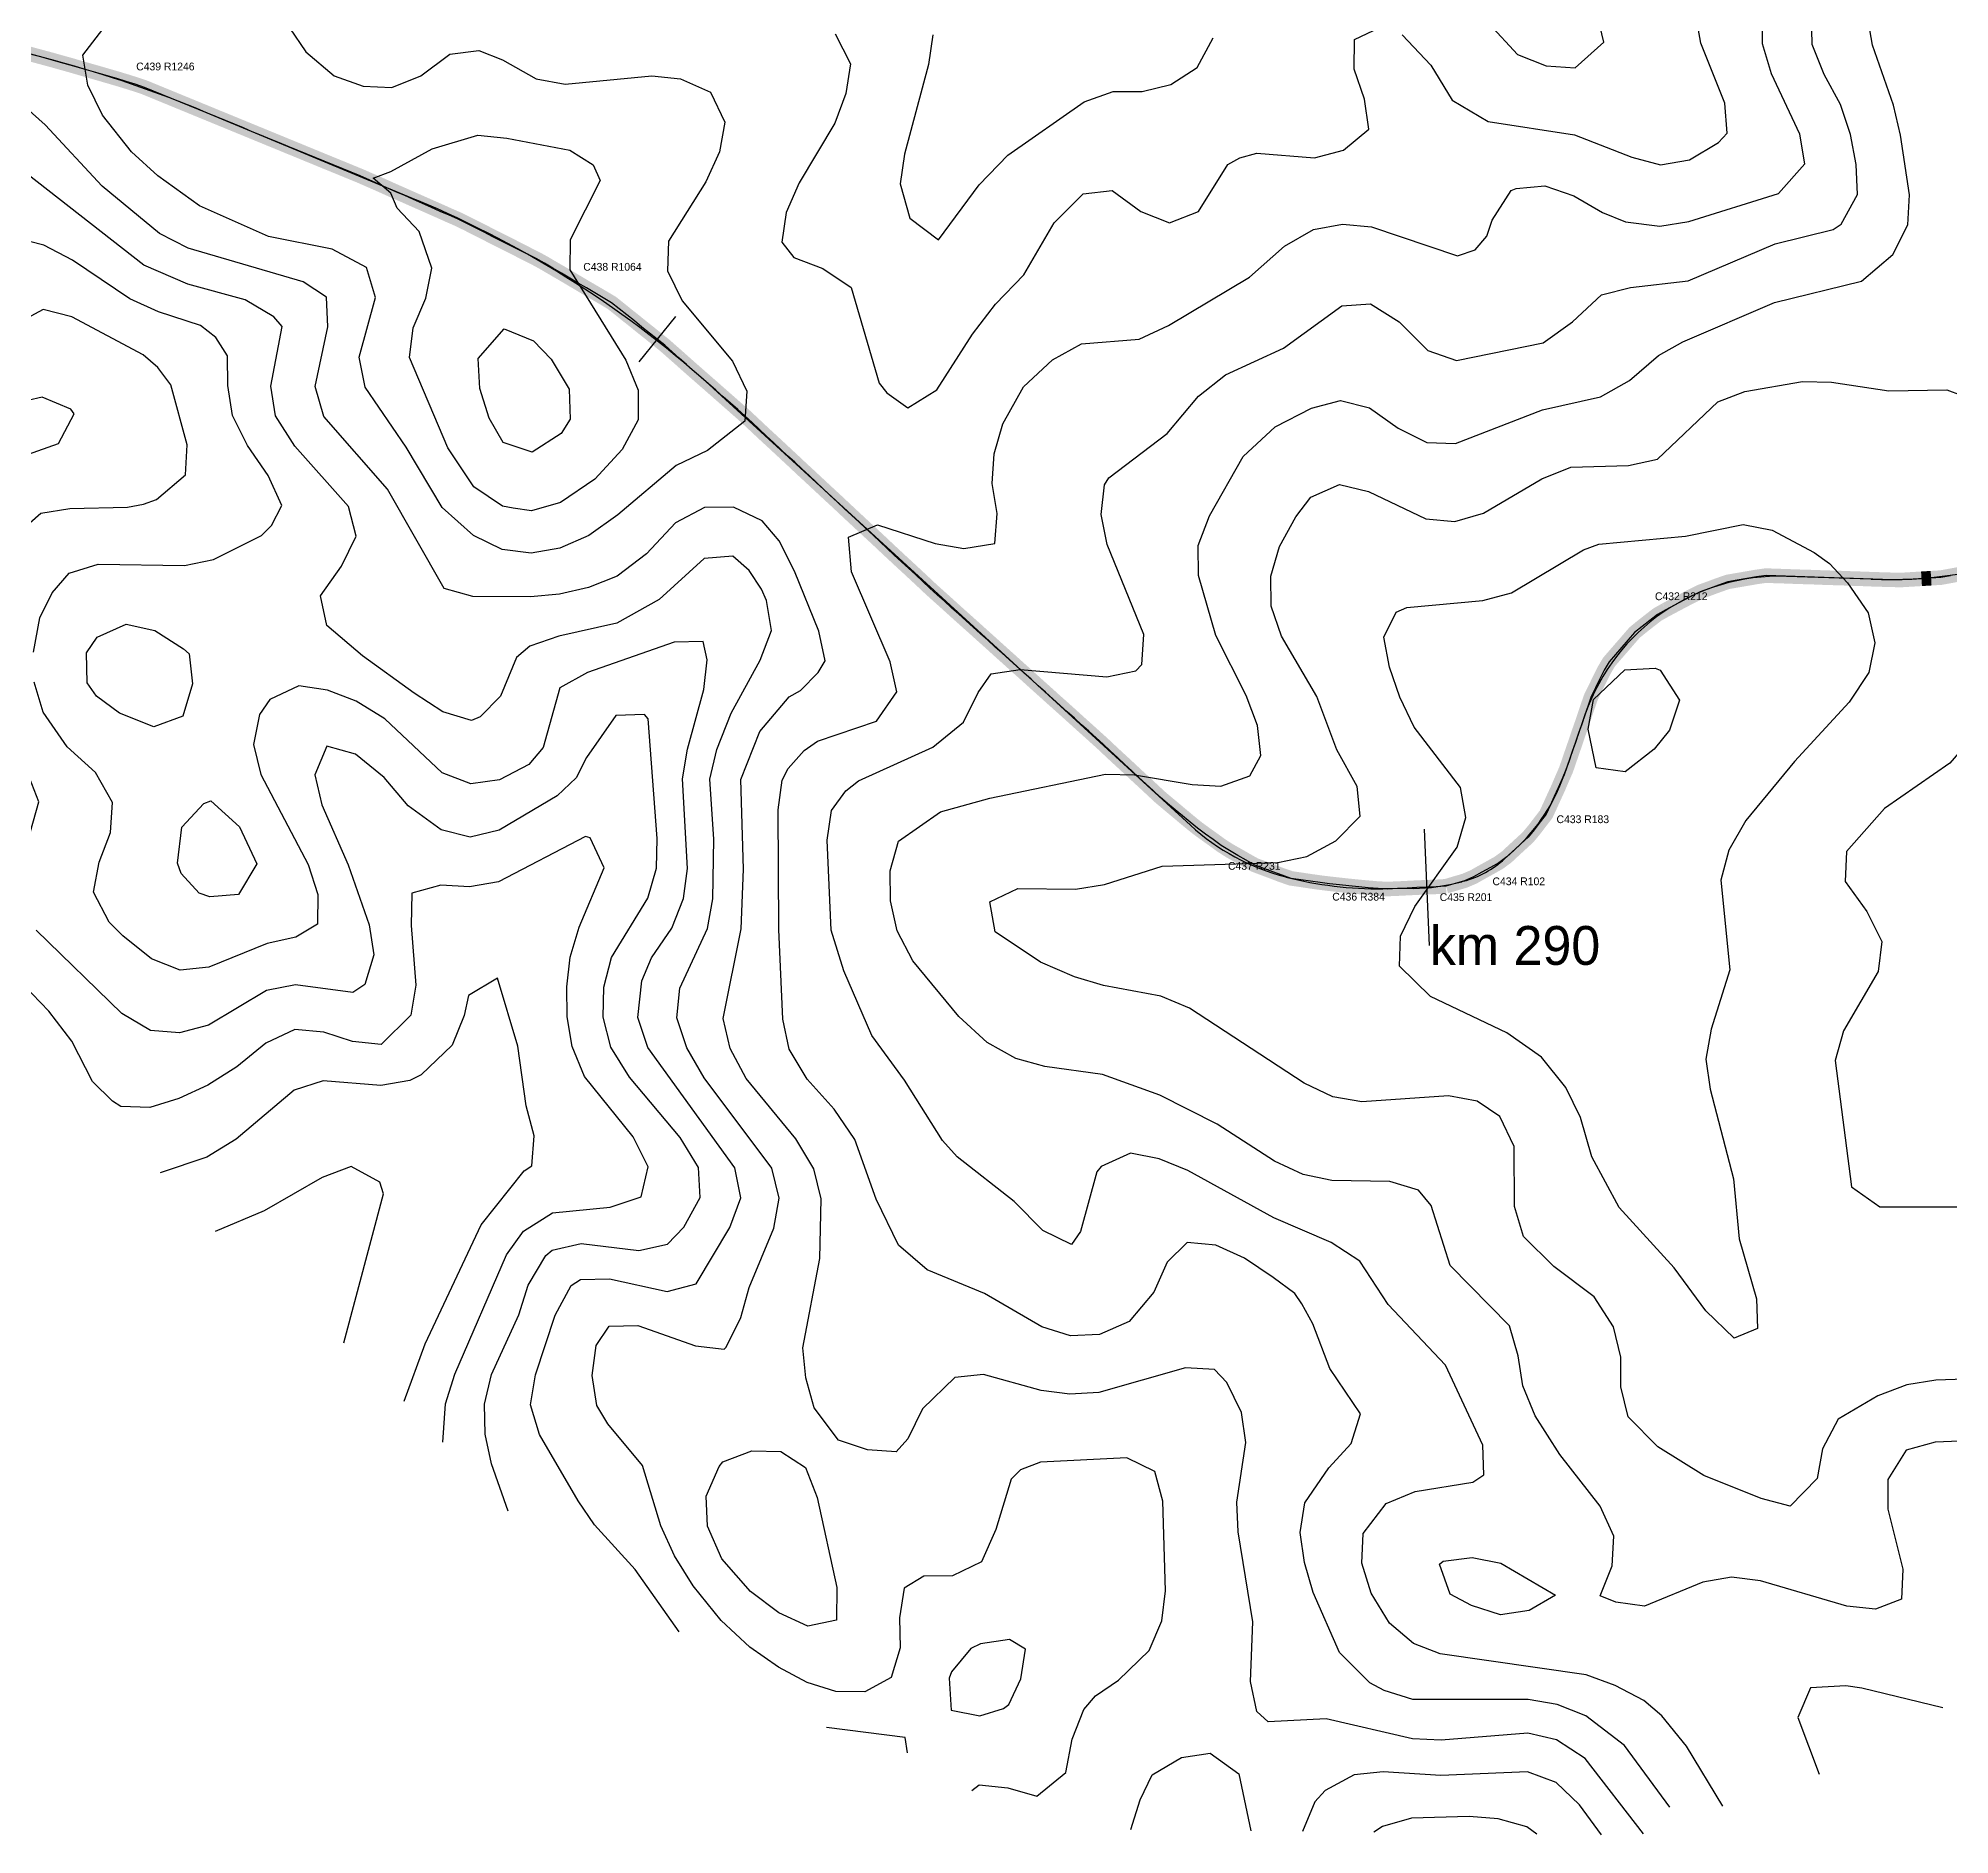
# Model space of a CAD drawing. Header units: metres. Extents: x 697254 to 930473, y 8023396 to 8227001.
# Drawn here: x 739201 to 741168, y 8193890 to 8195739 of the extents above; entities that cross this region are included whole.
import ezdxf

# ---------------------------------------------------------------- set-up
doc = ezdxf.new("R2010")
doc.units = ezdxf.units.M
for name, color, linetype in [('ALIGNMENT_FITTED', 4, 'Continuous'), ('CENTRELINE', 7, 'Continuous'), ('CHAINAGE', 7, 'Continuous'), ('CONTOUR_10M', 33, 'Continuous'), ('CONTOUR_INDEX_50M', 34, 'Continuous'), ('CURVE_LABELS', 4, 'Continuous'), ('GRADE_0-4', 3, 'Continuous'), ('GRADE_4-6', 2, 'Continuous'), ('GRADE_6-8', 30, 'Continuous')]:
    doc.layers.add(name, color=color, linetype=linetype)

msp = doc.modelspace()

# ---------------------------------------------------------------- linework, layer by layer
at = {"layer": 'ALIGNMENT_FITTED'}
for p, q in [((739218.8, 8195715.9), (738788.6, 8195831.8)), ((739590.6, 8195572.7), (739373.8, 8195663)), ((740386.9, 8194929.3), (739900.1, 8195375.1)), ((741087.3, 8195182.5), (741000.3, 8195185.4)), ((740793.3, 8195043.6), (740771.2, 8194980.2)), ((740721.8, 8194905.3), (740710.3, 8194894.7)), ((740668.1, 8194871.6), (740666.2, 8194871.1)), ((740616.2, 8194864.2), (740585.1, 8194863.8))]:
    msp.add_line(p, q, dxfattribs=at)
for centre, radius, start, end in [((738894.7, 8194513.2), 1245.6, 67.3812, 74.9192), ((739181.4, 8194590.3), 1064.2, 47.5115, 67.3812), ((741103.9, 8195672.7), 490.5, -91.9324, -51.5099), ((740993.1, 8194973.9), 211.6, 88.0676, 160.7834), ((740598, 8195040.6), 183.4, -47.5413, -19.2166), ((740542.8, 8195099.5), 230.8, -132.4885, -104.4408), ((740641.7, 8194969.7), 101.6, -74.9332, -47.5413), ((740581, 8195247.9), 384.1, -104.4408, -89.3868), ((740614.1, 8195064.8), 200.6, -89.3868, -74.9332)]:
    msp.add_arc(centre, radius, start, end, dxfattribs=at)
at = {"layer": 'CENTRELINE'}
msp.add_polyline3d([(741169.1, 8195185.9, 1184.1), (741159.2, 8195184.1, 1184.8), (741149.2, 8195183.5, 1185.6), (741139.3, 8195182.9, 1186.3), (741129.3, 8195182.3, 1186.9), (741119.3, 8195181.7, 1187.3), (741109.3, 8195181.8, 1187.6), (741099.3, 8195182.1, 1188), (741089.3, 8195182.4, 1188.2), (741079.3, 8195182.8, 1188.4), (741069.3, 8195183.1, 1188.9), (741059.3, 8195183.5, 1189.8), (741049.3, 8195183.8, 1190.6), (741039.3, 8195184.1, 1191.1), (741029.3, 8195184.5, 1191.1), (741019.3, 8195184.8, 1191.2), (741009.3, 8195185.1, 1191.3), (740999.3, 8195185.5, 1191.5), (740989.3, 8195185.8, 1191.7), (740979.3, 8195186.2, 1192), (740969.4, 8195184.8, 1192.3), (740959.6, 8195183.1, 1192.7), (740949.7, 8195181.4, 1192.8), (740939.9, 8195179.7, 1192.9), (740930.4, 8195176.4, 1193.3), (740921, 8195172.9, 1193.8), (740911.6, 8195169.5, 1194.2), (740902.7, 8195165, 1194.8), (740893.9, 8195160.4, 1195.2), (740885, 8195155.7, 1195.6), (740876.2, 8195151, 1195.8), (740867.5, 8195146.1, 1196.2), (740859.6, 8195140, 1197), (740851.7, 8195133.8, 1197.6), (740844, 8195127.5, 1198.1), (740837.4, 8195119.9, 1198.6), (740830.9, 8195112.4, 1199.2), (740824.3, 8195104.8, 1199.5), (740817.8, 8195097.3, 1199.8), (740812.7, 8195088.7, 1200.1), (740808.3, 8195079.8, 1200.2), (740803.9, 8195070.8, 1200.3), (740799.4, 8195061.8, 1200.3), (740796.1, 8195052.4, 1200.2), (740792.9, 8195042.9, 1200.1), (740789.7, 8195033.4, 1199.8), (740786.4, 8195024, 1199.6), (740783.2, 8195014.5, 1199.4), (740779.9, 8195005, 1199.4), (740776.7, 8194995.6, 1199.4), (740773.4, 8194986.1, 1199.2), (740769.4, 8194977, 1198.8), (740765.5, 8194967.8, 1198.3), (740761.3, 8194958.7, 1197.9), (740757.2, 8194949.6, 1197.6), (740753, 8194940.5, 1197.4), (740746.9, 8194932.6, 1197), (740740.8, 8194924.6, 1196.8), (740734.4, 8194916.9, 1196.4), (740727.1, 8194910.2, 1195.8), (740719.7, 8194903.4, 1195.2), (740712.4, 8194896.6, 1194.9), (740704.4, 8194890.7, 1194.7), (740695.7, 8194885.8, 1194.5), (740686.9, 8194880.9, 1194.4), (740678.2, 8194876, 1194.1), (740669.1, 8194872.1, 1193.3), (740659.5, 8194869.3, 1192.5), (740649.9, 8194866.4, 1191.8), (740639.9, 8194865.8, 1190.7), (740629.9, 8194865.4, 1189.7), (740619.9, 8194865, 1188.8), (740610, 8194864.5, 1188.3), (740600, 8194864, 1187.7), (740590, 8194863.6, 1187.1), (740580, 8194864, 1186.4), (740570, 8194864.9, 1185.7), (740560.1, 8194865.8, 1185), (740550.1, 8194866.8, 1184.3), (740540.2, 8194867.9, 1183.5), (740530.2, 8194869, 1183.1), (740520.3, 8194870.2, 1182.7), (740510.4, 8194871.6, 1182.3), (740500.5, 8194873.1, 1182.1), (740490.6, 8194874.5, 1182), (740481.2, 8194877.7, 1181.6), (740471.8, 8194881.3, 1181.1), (740462.5, 8194884.8, 1180.6), (740453.1, 8194888.3, 1180), (740444.4, 8194893.2, 1179.1), (740435.7, 8194898.2, 1178.3), (740427, 8194903.1, 1177.5), (740418.6, 8194908.5, 1176.7), (740410.5, 8194914.4, 1176.3), (740402.4, 8194920.2, 1175.9), (740394.3, 8194926.1, 1175.3), (740386.5, 8194932.4, 1174.5), (740378.8, 8194938.8, 1173.9), (740371.2, 8194945.2, 1173.5), (740363.5, 8194951.6, 1172.9), (740355.8, 8194958.1, 1172.1), (740348.5, 8194964.9, 1171.3), (740341.2, 8194971.7, 1170.6), (740333.8, 8194978.5, 1170.2), (740326.5, 8194985.3, 1169.5), (740319.2, 8194992.1, 1168.8), (740311.8, 8194998.9, 1167.9), (740304.5, 8195005.7, 1167.1), (740297.2, 8195012.6, 1166.5), (740289.8, 8195019.3, 1165.8), (740282.4, 8195026, 1165.2), (740274.9, 8195032.7, 1164.5), (740267.5, 8195039.4, 1164.2), (740260.1, 8195046.1, 1164), (740252.6, 8195052.8, 1163.4), (740245.2, 8195059.4, 1162.5), (740237.8, 8195066.1, 1161.8), (740230.3, 8195072.8, 1161.5), (740222.9, 8195079.5, 1161), (740215.5, 8195086.2, 1160.3), (740208, 8195092.9, 1159.5), (740200.6, 8195099.6, 1159), (740193.1, 8195106.3, 1158.7), (740185.7, 8195113, 1158.2), (740178.3, 8195119.7, 1157.9), (740170.8, 8195126.4, 1157.7), (740163.4, 8195133.1, 1157.6), (740156, 8195139.7, 1157.3), (740148.5, 8195146.4, 1156.9), (740141.1, 8195153.1, 1156.5), (740133.7, 8195159.8, 1156), (740126.2, 8195166.5, 1155.5), (740118.8, 8195173.2, 1154.7), (740111.5, 8195180.1, 1154.1), (740104.2, 8195186.9, 1153.7), (740096.9, 8195193.7, 1153.4), (740089.5, 8195200.5, 1153.1), (740082.2, 8195207.3, 1152.7), (740074.9, 8195214.1, 1152.5), (740067.6, 8195221, 1152.4), (740060.3, 8195227.8, 1152), (740052.9, 8195234.6, 1151.6), (740045.6, 8195241.4, 1151.3), (740038.3, 8195248.2, 1151.1), (740031, 8195255, 1150.4), (740023.7, 8195261.9, 1149.4), (740016.3, 8195268.7, 1148.8), (740009, 8195275.5, 1148.4), (740001.7, 8195282.3, 1148), (739994.4, 8195289.1, 1147.7), (739987, 8195295.9, 1147.6), (739979.7, 8195302.8, 1147.7), (739972.4, 8195309.6, 1148), (739965.1, 8195316.4, 1148.2), (739957.8, 8195323.2, 1148.5), (739950.4, 8195330, 1148.8), (739943.1, 8195336.8, 1149.3), (739935.8, 8195343.7, 1150), (739928.5, 8195350.5, 1150.6), (739921, 8195357.1, 1151.1), (739913.5, 8195363.7, 1151.6), (739906, 8195370.3, 1152.1), (739898.5, 8195376.9, 1152.6), (739891, 8195383.5, 1152.8), (739883.4, 8195390.1, 1153.2), (739875.9, 8195396.7, 1153.8), (739868.4, 8195403.3, 1154.5), (739860.9, 8195410, 1155.2), (739853.4, 8195416.6, 1155.1), (739845.9, 8195423.2, 1155), (739838.1, 8195429.5, 1155), (739830.3, 8195435.8, 1155.2), (739822.5, 8195442, 1155.6), (739814.7, 8195448.3, 1156.1), (739806.9, 8195454.5, 1156.5), (739799.1, 8195460.8, 1156.9), (739791.3, 8195467, 1157.4), (739782.7, 8195472.1, 1158), (739774, 8195477.2, 1158.4), (739765.4, 8195482.2, 1158.7), (739756.8, 8195487.3, 1159), (739748.2, 8195492.4, 1159.2), (739739.6, 8195497.5, 1159.6), (739730.9, 8195502.5, 1160.2), (739722.3, 8195507.6, 1161), (739713.6, 8195512.4, 1161.7), (739704.6, 8195516.9, 1162.3), (739695.7, 8195521.5, 1162.6), (739686.8, 8195526, 1162.7), (739677.9, 8195530.5, 1162.7), (739668.9, 8195535, 1163.1), (739660, 8195539.6, 1163.6), (739651.1, 8195544.1, 1163.8), (739642.2, 8195548.6, 1163.5), (739633.2, 8195553, 1163.2), (739624, 8195557, 1162.9), (739614.9, 8195561.1, 1162.3), (739605.8, 8195565.1, 1161.9), (739596.6, 8195569.2, 1161.6), (739587.5, 8195573.2, 1161.4), (739578.3, 8195577.3, 1161.2), (739569.2, 8195581.3, 1161.1), (739560, 8195585.4, 1160.9), (739550.9, 8195589.5, 1160.9), (739541.7, 8195593.5, 1160.9), (739532.6, 8195597.5, 1160.8), (739523.3, 8195601.3, 1160.5), (739514.1, 8195605.1, 1160.2), (739504.8, 8195608.9, 1160), (739495.5, 8195612.7, 1159.9), (739486.3, 8195616.5, 1159.7), (739477, 8195620.3, 1159.5), (739467.8, 8195624.1, 1159.5), (739458.5, 8195627.9, 1159.5), (739449.3, 8195631.7, 1159.5), (739440, 8195635.5, 1159.4), (739430.8, 8195639.3, 1159.1), (739421.5, 8195643.1, 1158.8), (739412.3, 8195646.9, 1158.6), (739403, 8195650.7, 1158.4), (739393.8, 8195654.5, 1158.1), (739384.5, 8195658.3, 1157.8), (739375.3, 8195662.1, 1157.6), (739366, 8195665.9, 1157.3), (739356.8, 8195669.7, 1156.9), (739347.5, 8195673.5, 1156.3), (739338.3, 8195677.3, 1155.7), (739329, 8195681.1, 1155.2), (739319.8, 8195684.9, 1154.8), (739310.5, 8195688.7, 1154.5), (739301, 8195691.9, 1154.3), (739291.5, 8195694.9, 1153.8), (739281.9, 8195697.8, 1153.3), (739272.3, 8195700.6, 1152.7), (739262.7, 8195703.4, 1152.1), (739253.1, 8195706.1, 1151.5), (739243.5, 8195708.9, 1151.1), (739233.9, 8195711.7, 1150.4), (739224.2, 8195714.4, 1149.5), (739214.6, 8195717.1, 1148.8), (739205, 8195719.7, 1148), (739195.3, 8195722.3, 1147)], dxfattribs=at)
at = {"layer": 'CHAINAGE'}
for p, q in [((739856.9, 8195452.9), (739819.4, 8195406.1)), ((740627.4, 8194925.3), (740632.5, 8194805.4))]:
    msp.add_line(p, q, dxfattribs=at)
at = {"layer": 'CONTOUR_10M'}
for points, elevation in [([(740934.7, 8193919.5), (740897.6, 8193981.4), (740872, 8194012.5), (740853.4, 8194028.2), (740824.2, 8194043.7), (740794.3, 8194054.8), (740643.9, 8194076.5), (740616.5, 8194086.9), (740591.8, 8194107.8), (740573, 8194138.8), (740563.3, 8194169.6), (740564.7, 8194200.4), (740588.4, 8194231.2), (740618.2, 8194243.5), (740677.7, 8194253.2), (740689, 8194260.5), (740687.8, 8194291.3), (740649.3, 8194373.5), (740590.6, 8194436), (740561.4, 8194480.4), (740531.9, 8194499.6), (740472.8, 8194525.3), (740384.3, 8194573.7), (740354.7, 8194586), (740325.1, 8194591.7), (740295.2, 8194578.1), (740290.7, 8194572.4), (740273.7, 8194511.1), (740264.6, 8194497.7), (740235.1, 8194512), (740205.7, 8194542), (740146.9, 8194587.8), (740131.7, 8194604.9), (740092.7, 8194666.8), (740059.2, 8194712.7), (740030.2, 8194779.5), (740017.3, 8194821.4), (740013.1, 8194913.7), (740017.5, 8194944.4), (740032.2, 8194964.8), (740045.2, 8194974.9), (740121.8, 8195009.7), (740153.4, 8195035.2), (740168.4, 8195065.8), (740182, 8195085), (740211.8, 8195089.6), (740300.8, 8195082), (740330.6, 8195088.2), (740336.9, 8195094.7), (740339, 8195125.4), (740301.1, 8195218.1), (740295.2, 8195248.9), (740298.4, 8195279.6), (740303.1, 8195286.9), (740362.9, 8195332.3), (740395.1, 8195370.8), (740423, 8195392.7), (740482.7, 8195420.1), (740542.6, 8195463.9), (740572.3, 8195466), (740601.8, 8195447.3), (740631.2, 8195417.9), (740660.7, 8195407.4), (740750, 8195425.9), (740780, 8195447.5), (740810, 8195475.3), (740839.8, 8195482.7), (740899.2, 8195489.4), (740988.7, 8195527.6), (741048.3, 8195542.3), (741056.5, 8195548), (741073.4, 8195578.5), (741072.1, 8195609.3), (741066.4, 8195640.1), (741055.9, 8195671), (741039, 8195701.9), (741026.9, 8195732.8), (741024.6, 8195825.1)], 1160), ([(741212.7, 8194296.5), (741153.3, 8194294.1), (741123.5, 8194285.9), (741104.6, 8194255.9), (741104.6, 8194225.2), (741120.1, 8194163.5), (741118.8, 8194132.7), (741092, 8194122.5), (741062.3, 8194125.4), (740973.5, 8194151.6), (740943.9, 8194155.2), (740914.1, 8194150.3), (740854.4, 8194125.5), (740824.8, 8194129.6), (740808.5, 8194136.2), (740821, 8194166.8), (740822.6, 8194197.5), (740808.6, 8194228.4), (740767.1, 8194281.7), (740741.7, 8194321.4), (740728.9, 8194352.3), (740724.3, 8194383.1), (740715.4, 8194414), (740654.4, 8194476.1), (740634.7, 8194537.9), (740621.6, 8194553.6), (740592, 8194562.6), (740532.6, 8194563.5), (740503, 8194569.8), (740473.5, 8194583.5), (740414.5, 8194621.5), (740355.4, 8194651.5), (740296.3, 8194672.8), (740237, 8194680.8), (740207.4, 8194689.2), (740177.9, 8194705.7), (740148.5, 8194732.5), (740101.3, 8194789.8), (740085, 8194820.7), (740078.1, 8194851.5), (740078, 8194882.3), (740086.5, 8194912.9), (740129.8, 8194943.2), (740180.6, 8194957.1), (740299.7, 8194981.9), (740329.4, 8194981.2), (740388.7, 8194971.1), (740418.3, 8194969.5), (740448.1, 8194980), (740459.3, 8195001.1), (740456.1, 8195031.8), (740444.3, 8195062.7), (740413.1, 8195124.6), (740395.1, 8195186.3), (740395, 8195217), (740406.4, 8195247.7), (740441.3, 8195308.8), (740474, 8195339.2), (740511.7, 8195358.4), (740541.5, 8195366.5), (740571.1, 8195358.9), (740600.6, 8195337.8), (740630.1, 8195323.2), (740659.8, 8195322.2), (740749.3, 8195356.8), (740808.8, 8195370.2), (740838.7, 8195387), (740868.7, 8195412.8), (740893.8, 8195426.8), (740988.1, 8195467.2), (741077.4, 8195489.3), (741109.9, 8195516.6), (741125.3, 8195547.2), (741126.8, 8195578), (741117.7, 8195639.6), (741110.4, 8195670.4), (741088.8, 8195732.1), (741078.1, 8195793.8)], 1170), ([(740694.3, 8195754.2), (740723.6, 8195722.5), (740753.2, 8195710.8), (740782.9, 8195708.9), (740812.5, 8195735.2), (740797.8, 8195796.9)], 1130), ([(740605, 8195742.7), (740634.4, 8195711.4), (740656.4, 8195675.4), (740693.2, 8195653.5), (740782.1, 8195639.8), (740841.2, 8195616.8), (740870.8, 8195608.9), (740900.6, 8195614.2), (740930.5, 8195631.9), (740939.2, 8195641.5), (740937, 8195672.3), (740912.2, 8195734.1), (740906.7, 8195764.9)], 1140), ([(740021.3, 8195743.9), (740037, 8195713), (740032.3, 8195682.3), (740021.1, 8195651.7), (739984.3, 8195590.6), (739971, 8195560), (739966.4, 8195529.3), (739978.9, 8195513.6), (740008.5, 8195502.4), (740037.9, 8195482.6), (740066.6, 8195384.4), (740074.5, 8195374.3), (740096, 8195358.8), (740125.9, 8195377.4), (740162.7, 8195434.8), (740186.2, 8195465.6), (740215.6, 8195495.8), (740246.6, 8195549.4), (740276.6, 8195579), (740306.3, 8195582.6), (740335.8, 8195561), (740365.3, 8195549.1), (740395.2, 8195561.1), (740425.4, 8195609.3), (740437.7, 8195616.3), (740455.2, 8195621), (740514.6, 8195616), (740544.3, 8195624.2), (740570.4, 8195645.6), (740566.2, 8195676.4), (740555.4, 8195707.3), (740555.8, 8195738), (740575.4, 8195747.1)], 1140), ([(740121.9, 8195742.8), (740117.5, 8195712.1), (740092.8, 8195620.1), (740088.1, 8195589.4), (740098.1, 8195553.9), (740127.6, 8195531.6), (740169.5, 8195588.5), (740199, 8195619), (740277.6, 8195673.7), (740307.4, 8195684.6), (740337.1, 8195684.3), (740366.9, 8195691.5), (740393.8, 8195709.1), (740410.3, 8195739.6)], 1130), ([(740853.2, 8193891.1), (740793.3, 8193968.7), (740763.8, 8193987.8), (740734.2, 8193994.6), (740645, 8193987.4), (740615.4, 8193989), (740526.5, 8194009.5), (740467.1, 8194006.4), (740455.3, 8194017.1), (740448.7, 8194047.9), (740451, 8194109.4), (740435.9, 8194201.8), (740434.8, 8194232.6), (740443.9, 8194294), (740439.4, 8194324.8), (740424.4, 8194355.7), (740411.7, 8194369), (740382, 8194370.9), (740292.7, 8194345.3), (740262.9, 8194343.6), (740233.3, 8194347.5), (740174.1, 8194363.8), (740144.4, 8194360.9), (740111.3, 8194328.4), (740096.2, 8194297.8), (740084.1, 8194284.4), (740054.5, 8194286.2), (740024.9, 8194296.4), (739999.8, 8194329.6), (739991.1, 8194360.5), (739988.1, 8194391.2), (740005.5, 8194483.3), (740006.9, 8194544.8), (739999.2, 8194575.6), (739980.8, 8194606.6), (739929.8, 8194668.6), (739913.2, 8194699.6), (739906.1, 8194730.4), (739924.5, 8194822.5), (739927.1, 8194883.9), (739924.3, 8194976.2), (739943.8, 8195025.8), (739973.9, 8195061.3), (739985.8, 8195067.8), (740003.9, 8195086.4), (740011.1, 8195098.3), (740004.6, 8195129.1), (739979.4, 8195190.9), (739963.7, 8195221.8), (739946.2, 8195242.6), (739916.7, 8195256.7), (739887, 8195256.3), (739857.1, 8195240.6), (739827, 8195208.5), (739797.1, 8195185.6), (739767.3, 8195174), (739737.5, 8195167.1), (739707.8, 8195164.2), (739648.4, 8195164.8), (739618.8, 8195173), (739560.5, 8195275.2), (739495.1, 8195349.9), (739486.2, 8195380.8), (739499.3, 8195442.2), (739497.9, 8195472.9), (739473.8, 8195488.6), (739355.4, 8195523.3), (739325.8, 8195538.4), (739267, 8195586.9), (739208.3, 8195650.2), (739178.9, 8195676.5)], 1140), ([(739606.7, 8195625.5), (739653.6, 8195639.5), (739683.3, 8195636.4), (739748.2, 8195623.9), (739772.1, 8195609), (739779.5, 8195592.8), (739748.7, 8195531.7), (739748.2, 8195500.9), (739805.9, 8195408), (739818.7, 8195377.1), (739818.6, 8195346.4), (739802.2, 8195315.8), (739774.1, 8195285.4), (739738.5, 8195261.3), (739708.7, 8195252.7), (739690, 8195255.5), (739679.1, 8195257.6), (739649.6, 8195277.5), (739622.8, 8195317.8), (739583.1, 8195410.5), (739587, 8195441.2), (739600.1, 8195471.8), (739606.2, 8195502.5), (739593.1, 8195540.3), (739570.7, 8195564.4), (739563.9, 8195579.9), (739546, 8195595.4), (739564.1, 8195602.1), (739606.7, 8195625.5)], 1160), ([(740161.9, 8193935.8), (740169.4, 8193941.4), (740199.1, 8193938.5), (740228.7, 8193930), (740258.7, 8193954.3), (740265.1, 8193988.4), (740277.2, 8194019), (740289.2, 8194033.1), (740312.8, 8194049.4), (740344.6, 8194079.8), (740357.5, 8194110.4), (740361.2, 8194141.1), (740358.7, 8194233.4), (740350.4, 8194264.2), (740321.6, 8194278.2), (740232.5, 8194273.8), (740212, 8194265.8), (740202.6, 8194256.2), (740186.7, 8194204.5), (740172, 8194171), (740142.1, 8194156.7), (740112.4, 8194156.4), (740092.3, 8194144.1), (740087.6, 8194113.4), (740088.2, 8194082.6), (740078.9, 8194052), (740051.7, 8194037.4), (740022, 8194037.7), (739992.4, 8194046.8), (739962.9, 8194062.5), (739933.4, 8194083.1), (739904, 8194110.6), (739875.3, 8194146.5), (739855.8, 8194177.4), (739841.8, 8194208.3), (739822.9, 8194270.1), (739787.5, 8194313), (739776.2, 8194332.1), (739771.1, 8194362.9), (739775.4, 8194393.6), (739788.6, 8194413.5), (739818.3, 8194414.5), (739877.5, 8194393.4), (739907.1, 8194390), (739909, 8194392.1), (739924.1, 8194422.7), (739932.8, 8194453.4), (739958.2, 8194514.6), (739963.8, 8194545.3), (739956.2, 8194576.1), (739886.6, 8194669.1), (739868.8, 8194700.1), (739858.5, 8194730.9), (739861.4, 8194761.6), (739890.1, 8194822.8), (739895.4, 8194853.5), (739896.5, 8194915), (739892.4, 8194976.6), (739899.7, 8195007.2), (739914.3, 8195044.5), (739944.2, 8195099), (739955.7, 8195129.6), (739950.5, 8195160.4), (739945.4, 8195172.3), (739932.7, 8195191.4), (739916.1, 8195206.1), (739886.4, 8195203.7), (739840.2, 8195161.6), (739796.6, 8195137.2), (739737, 8195123.7), (739707.2, 8195113.5), (739693.3, 8195101.8), (739677, 8195062.2), (739656, 8195040.7), (739647, 8195037), (739617.4, 8195045.8), (739587.9, 8195065), (739534.9, 8195103.5), (739498.1, 8195134.7), (739491.6, 8195165.5), (739513.4, 8195196), (739528.5, 8195226.6), (739520.6, 8195257.4), (739465.2, 8195319.5), (739445.3, 8195350.5), (739440.5, 8195381.3), (739452.1, 8195442.7), (739443.7, 8195452.6), (739414.2, 8195470.1), (739355, 8195486.1), (739309.8, 8195505.7), (739178.1, 8195608.7)], 1130), ([(739196.3, 8195107.2), (739202.7, 8195142.8), (739215.6, 8195168.5), (739232.9, 8195188.6), (739262.7, 8195197.8), (739351.8, 8195196.5), (739381.5, 8195202.8), (739430.8, 8195227.6), (739441.3, 8195237.8), (739451.9, 8195258.2), (739437.9, 8195289.1), (739416.4, 8195320.1), (739401.2, 8195351), (739396.3, 8195381.8), (739395.9, 8195412.5), (739384.1, 8195431.3), (739368.2, 8195443.6), (739325, 8195457.8), (739295.4, 8195471.1), (739236.4, 8195511), (739206.9, 8195526.4), (739177.3, 8195533.7)], 1120), ([(739181.1, 8195230.4), (739203.9, 8195250.5), (739233.6, 8195255.2), (739293, 8195256.5), (739309.5, 8195259.7), (739322.8, 8195264.4), (739352.7, 8195290), (739354.5, 8195320.7), (739337.5, 8195382.4), (739324.3, 8195400.2), (739309.3, 8195413.5), (739235.8, 8195452.5), (739206.2, 8195459.9), (739176.3, 8195444)], 1110), ([(739680.8, 8195440.2), (739710.7, 8195427.9), (739729.1, 8195408.9), (739747.5, 8195377.9), (739748.5, 8195347.2), (739739.3, 8195332.3), (739709.4, 8195313.2), (739679.8, 8195323), (739665.1, 8195348.1), (739655.6, 8195378.9), (739654, 8195409.7), (739680.8, 8195440.2)], 1170), ([(740929.8, 8195364.9), (740957.4, 8195375.6), (741016.9, 8195385.8), (741046.6, 8195385.3), (741105.8, 8195376.4), (741165.3, 8195377.4), (741194.8, 8195366.4)], 1180), ([(741213.4, 8194360), (741154, 8194358.2), (741124.2, 8194353.3), (741094.4, 8194342), (741053.6, 8194318), (741037.3, 8194287.4), (741032, 8194256.7), (741004.1, 8194228.3), (740974.4, 8194236.1), (740915.3, 8194260.1), (740867.9, 8194289.3), (740837.5, 8194320.4), (740829.8, 8194351.2), (740829.9, 8194381.9), (740822.5, 8194412.8), (740802.4, 8194443.8), (740760.9, 8194475), (740729.8, 8194506.1), (740720.3, 8194536.9), (740720.2, 8194598.4), (740705.4, 8194629.3), (740682, 8194645.3), (740652.4, 8194650.7), (740563.2, 8194644.4), (740533.6, 8194649.8), (740504, 8194663.8), (740386.1, 8194741.1), (740356.6, 8194753.4), (740297.3, 8194764.3), (740267.7, 8194773.3), (740232.6, 8194788.3), (740186, 8194819.6), (740180.5, 8194850.4), (740209.3, 8194864.1), (740268.7, 8194863.3), (740298.4, 8194868.4), (740358, 8194887), (740476.9, 8194890.9), (740506.6, 8194897.1), (740536.5, 8194913.2), (740561.5, 8194938.4), (740558.6, 8194969.2), (740537.5, 8195006.8), (740517.1, 8195061.9), (740480.6, 8195123.8), (740469.9, 8195154.7), (740469.6, 8195185.5), (740478.5, 8195216.1), (740495.3, 8195246.7), (740510.7, 8195266.8), (740540.5, 8195279.9), (740570.2, 8195272.8), (740629.2, 8195244.6), (740658.9, 8195242), (740688.7, 8195250.3), (740748.5, 8195285.7), (740778.3, 8195297.7), (740837.7, 8195299.5), (740867.5, 8195306), (740929.8, 8195364.9)], 1180), ([(740791.4, 8195212.7), (740807.1, 8195218.6), (740896.3, 8195226.6), (740955.8, 8195238.9), (740985.5, 8195233), (741028.7, 8195210), (741044.5, 8195198.6), (741063.1, 8195178.9), (741084.4, 8195147.9), (741091.4, 8195117.1), (741085.1, 8195086.4), (741065, 8195055.9), (741008.7, 8194995), (740958.5, 8194934), (740940.9, 8194903.5), (740932.7, 8194872.8), (740942.1, 8194780.5), (740923, 8194719.2), (740917.5, 8194688.5), (740921.7, 8194657.7), (740945.7, 8194565.2), (740951.8, 8194503.6), (740969.4, 8194441.9), (740970.6, 8194411.1), (740946.6, 8194401.3), (740917.2, 8194429.3), (740884.9, 8194473.6), (740828.1, 8194535.7), (740800.2, 8194588.1), (740788.4, 8194628.4), (740773.2, 8194659.3), (740748.4, 8194690.4), (740712.5, 8194715.7), (740633.9, 8194753.1), (740602.1, 8194784.2), (740603, 8194815), (740617.9, 8194845.6), (740661.3, 8194906.6), (740670.4, 8194937.2), (740665, 8194968), (740617.3, 8195030.1), (740602.3, 8195061), (740591.8, 8195091.9), (740585.9, 8195122.7), (740598.5, 8195148.7), (740609.7, 8195153.2), (740687.7, 8195160.4), (740717.5, 8195168.3), (740791.4, 8195212.7)], 1190), ([(739251, 8195106.6), (739261.9, 8195122.9), (739291.7, 8195136.2), (739321.3, 8195129.7), (739350.8, 8195110.7), (739356.4, 8195105.5), (739359.8, 8195074.7), (739350.1, 8195041.5), (739320.3, 8195030.6), (739284.7, 8195044.7), (739261.2, 8195062.1), (739251.6, 8195075.9), (739251, 8195106.6)], 1130), ([(739860.9, 8194098.9), (739815.5, 8194163.3), (739773.8, 8194209.1), (739756.9, 8194233.8), (739717.2, 8194302), (739707.8, 8194332.8), (739712.8, 8194363.5), (739733.2, 8194424.8), (739749.7, 8194455.4), (739759.4, 8194461.6), (739789.1, 8194462.5), (739848.4, 8194449.4), (739878.2, 8194457.2), (739912.8, 8194515.1), (739924.3, 8194545.7), (739918.2, 8194576.5), (739828.6, 8194700.5), (739818.1, 8194731.4), (739822.2, 8194769), (739832.4, 8194792.7), (739853.2, 8194823.2), (739865.2, 8194853.9), (739869.4, 8194884.6), (739864.1, 8194976.9), (739869.4, 8195007.6), (739886.3, 8195068.9), (739889.6, 8195099.6), (739885.4, 8195118.4), (739855.7, 8195117.5), (739766.3, 8195086.6), (739737.9, 8195070.5), (739720.7, 8195009.2), (739705.9, 8194991.7), (739676, 8194976.1), (739646.3, 8194971.8), (739616.7, 8194983.2), (739557.9, 8195038.8), (739528.4, 8195056.9), (739498.8, 8195068.4), (739469.2, 8195072.6), (739439.4, 8195058.7), (739428.9, 8195043.2), (739422.8, 8195012.5), (739430.2, 8194981.6), (739479, 8194888.9), (739489, 8194858), (739488.5, 8194827.3), (739466.4, 8194814.1), (739436.6, 8194807.6), (739376.9, 8194783.1), (739347.2, 8194780.2), (739317.6, 8194791.6), (739288.2, 8194815.5), (739274, 8194829.6), (739258.1, 8194860.5), (739264, 8194891.2), (739275.6, 8194921.8), (739277.5, 8194952.6), (739260.2, 8194983.5), (739230.9, 8195010.1), (739206.1, 8195045.6), (739196.9, 8195076.5)], 1120), ([(739193.3, 8194922.8), (739201.8, 8194953.4), (739165.8, 8195046.1)], 1110), ([(739684.8, 8194223.1), (739667.6, 8194271.8), (739661.1, 8194302.6), (739660.3, 8194333.4), (739667.5, 8194364), (739695.8, 8194425.2), (739705.5, 8194455.9), (739723.5, 8194486.4), (739730.1, 8194491.8), (739759.8, 8194498.9), (739819.2, 8194491.5), (739848.9, 8194497.9), (739865.7, 8194515.6), (739882.3, 8194546.2), (739880.6, 8194576.9), (739861.7, 8194607.9), (739809.5, 8194670), (739790.4, 8194700.9), (739782.6, 8194731.8), (739783.4, 8194762.5), (739791, 8194793.2), (739828.5, 8194854.3), (739837.6, 8194884.9), (739838.3, 8194915.7), (739828.8, 8195038.8), (739825.2, 8195043.1), (739795.5, 8195042.2), (739765.3, 8194998.9), (739754.7, 8194978.1), (739735.2, 8194959.6), (739675.4, 8194924.1), (739645.7, 8194916.8), (739616, 8194924.4), (739581.9, 8194949.2), (739557.2, 8194978.3), (739527.8, 8195002.3), (739498.2, 8195010.6), (739485.8, 8194981), (739493, 8194950.2), (739520.2, 8194888.4), (739541.9, 8194826.7), (739546.7, 8194795.9), (739537.2, 8194765.2), (739525.1, 8194757), (739465.8, 8194765), (739436.1, 8194759.3), (739376.3, 8194723.3), (739346.5, 8194715.7), (739316.8, 8194717.8), (739287.3, 8194735.3), (739199.2, 8194821.2)], 1110), ([(741194.8, 8195023.7), (741168.3, 8194993.2), (741101.1, 8194946.5), (741062.1, 8194902.1), (741060.9, 8194871.4), (741082.9, 8194840.4), (741098.5, 8194809.5), (741094.7, 8194778.8), (741059.2, 8194717.7), (741050.5, 8194687), (741067.1, 8194557.1), (741096.5, 8194536.3), (741185.6, 8194536.3)], 1180), ([(739371.7, 8194951.5), (739378.8, 8194954.2), (739408.2, 8194927.5), (739426.2, 8194889.4), (739407.4, 8194857.9), (739377.7, 8194855.4), (739366.7, 8194859.3), (739348.3, 8194879.4), (739344.4, 8194890.3), (739348.8, 8194927.1), (739371.7, 8194951.5)], 1130), ([(739577.7, 8194336.5), (739599.5, 8194395.5), (739657, 8194517.9), (739701.3, 8194573.6), (739709.1, 8194578.8), (739711.7, 8194609.5), (739703.3, 8194640.4), (739694.6, 8194702), (739673.8, 8194771.9), (739643.9, 8194754), (739639.4, 8194733.3), (739627.3, 8194702.7), (739595.4, 8194672.3), (739583.5, 8194666.5), (739553.8, 8194661.2), (739494.4, 8194666.3), (739464.6, 8194656.5), (739404.7, 8194606.1), (739374.8, 8194587.6), (739326.5, 8194571.4)], 1090), ([(739515.6, 8194396.4), (739556.4, 8194549.7), (739552.7, 8194561.8), (739523.2, 8194577.9), (739493.3, 8194566.5), (739433.6, 8194532.2), (739383.4, 8194511.1)], 1080), ([(739901.8, 8194269.2), (739905.8, 8194274.1), (739935.7, 8194285.4), (739965.3, 8194284.5), (739990.9, 8194268.2), (740002.8, 8194237.3), (740023.2, 8194144.8), (740022.8, 8194110.9), (739993.1, 8194104.9), (739963.5, 8194118.7), (739934.1, 8194140.6), (739904.7, 8194174.3), (739890, 8194207.8), (739888.5, 8194238.6), (739901.8, 8194269.2)], 1140), ([(740643.4, 8194168.8), (740647.1, 8194171.6), (740676.8, 8194175.4), (740706.5, 8194169.6), (740762.6, 8194136.7), (740735.6, 8194120.9), (740705.9, 8194116.6), (740676.3, 8194126.1), (740654.2, 8194137.9), (740643.4, 8194168.8)], 1170), ([(740171, 8194086.6), (740161.1, 8194081.8), (740141, 8194057.7), (740138.8, 8194051.3), (740140.6, 8194018.5), (740170.2, 8194012.6), (740194.6, 8194020), (740200, 8194024.4), (740212.3, 8194050.5), (740217.3, 8194081.2), (740200.8, 8194091), (740171, 8194086.6)], 1120), ([(741161.3, 8194020.7), (741077.8, 8194040.9), (741061.4, 8194043.3), (741025.1, 8194041.5), (741012.1, 8194010.9), (741033.9, 8193952.5)], 1160), ([(740095.9, 8193974.6), (740093.3, 8193990.3), (740012.4, 8194000.7)], 1120), ([(740325.7, 8193895.5), (740335.2, 8193926.1), (740347.7, 8193951.9), (740377.6, 8193969.6), (740407.3, 8193974.2), (740436.8, 8193952.8), (740449, 8193894.1)], 1140), ([(740809.9, 8193890.2), (740787.5, 8193921.1), (740763.3, 8193943.9), (740733.8, 8193955.1), (740644.6, 8193951.2), (740585.3, 8193954.8), (740555.6, 8193952), (740525.7, 8193935.8), (740514.8, 8193924.2), (740502.2, 8193893.6)], 1130), ([(740743.6, 8193890.9), (740733.1, 8193898.3), (740703.5, 8193906.7), (740673.9, 8193908.8), (740614.5, 8193907.2), (740584.7, 8193898.5), (740575.6, 8193892.7)], 1120)]:
    msp.add_lwpolyline(points, dxfattribs=dict(at, elevation=elevation))
at = {"layer": 'CONTOUR_INDEX_50M'}
for points, elevation in [([(739459.8, 8195750.1), (739476.4, 8195725.2), (739505.8, 8195700.5), (739535.4, 8195690), (739565.1, 8195688.4), (739594.9, 8195700.7), (739624.8, 8195722.9), (739654.6, 8195726.5), (739678.8, 8195716.9), (739713.6, 8195697.6), (739743.3, 8195692), (739832.5, 8195700.6), (739862.1, 8195697.4), (739893, 8195683.8), (739907.8, 8195652.9), (739902.3, 8195622.2), (739888.2, 8195591.6), (739849.8, 8195530.5), (739848.6, 8195499.8), (739863.9, 8195468.9), (739915.6, 8195406.8), (739930.5, 8195375.9), (739928.5, 8195345.2), (739889.8, 8195314.9), (739857.7, 8195299.4), (739797.8, 8195248.7), (739767.9, 8195227.6), (739738, 8195214.5), (739708.3, 8195209.1), (739678.6, 8195213), (739649.1, 8195227.4), (739616.9, 8195256.4), (739579.7, 8195318.3), (739537.5, 8195380.2), (739531.5, 8195411), (739548.2, 8195472.4), (739539, 8195503.2), (739503.8, 8195522.2), (739438, 8195535.1), (739367.1, 8195566.6), (739324.1, 8195597.8), (739297.1, 8195622.5), (739267.4, 8195660), (739252.2, 8195690.9), (739247.1, 8195721.7), (739316.9, 8195813.2)], 1150), ([(740880.2, 8193918.4), (740833.5, 8193982.1), (740793.8, 8194012.7), (740764.2, 8194024.2), (740734.6, 8194029.3), (740615.8, 8194029.4), (740586.2, 8194038.7), (740571.7, 8194046.5), (740540.2, 8194077.6), (740513.2, 8194139.4), (740504.3, 8194170.3), (740499.8, 8194201.1), (740504.6, 8194231.8), (740529.4, 8194268), (740552.3, 8194292.8), (740561.9, 8194323.4), (740530.5, 8194370), (740513, 8194416.2), (740501.5, 8194436.7), (740494.4, 8194447.2), (740472.1, 8194463.9), (740442.7, 8194483.7), (740413.1, 8194497), (740383.5, 8194499.7), (740362.9, 8194479.4), (740349.4, 8194448.8), (740324, 8194418.3), (740293.3, 8194405.2), (740263.6, 8194403.8), (740234, 8194412.9), (740175, 8194447.4), (740115.9, 8194471.7), (740086.5, 8194497.1), (740063.6, 8194544.2), (740041.4, 8194605.9), (740020.4, 8194636.9), (739992.6, 8194668), (739974, 8194698.9), (739967.3, 8194729.7), (739963.2, 8194822), (739962.6, 8194945), (739966.9, 8194975.7), (739973.1, 8194987.7), (739989.3, 8195006.2), (740003.1, 8195015.8), (740063.8, 8195036.2), (740084.8, 8195066.7), (740077.9, 8195097.5), (740038.1, 8195190.2), (740035.1, 8195225.8), (740064.9, 8195238.6), (740124.1, 8195219.3), (740153.8, 8195214), (740185.6, 8195219.3), (740187.9, 8195250.1), (740182.8, 8195280.9), (740184.8, 8195311.6), (740193.7, 8195342.3), (740215, 8195380.6), (740245, 8195408.3), (740274.9, 8195424.7), (740334.3, 8195429.4), (740364.2, 8195443.5), (740447.8, 8195493.2), (740483.9, 8195525.2), (740513.7, 8195542.4), (740543.5, 8195548), (740573.2, 8195545.2), (740661.9, 8195515.2), (740679.8, 8195521.4), (740691.9, 8195535.4), (740697.3, 8195552), (740717.1, 8195582.5), (740722.1, 8195584.7), (740751.8, 8195587.2), (740781.4, 8195577.1), (740810.9, 8195559.8), (740834.6, 8195550.4), (740870.1, 8195546), (740899.9, 8195550.5), (740992.2, 8195579.4), (741019.3, 8195609.9), (741014.2, 8195640.7), (740985, 8195702.5), (740975.6, 8195733.4), (740975.6, 8195794.9)], 1150), ([(739174.8, 8195305.2), (739222, 8195322.2), (739238.2, 8195352.8), (739234.8, 8195357.6), (739205.2, 8195369.7), (739145.7, 8195356.1)], 1100), ([(740834.1, 8195089.2), (740865.1, 8195091), (740870.2, 8195088.8), (740890.1, 8195057.8), (740880.1, 8195027.2), (740864.2, 8195007.7), (740834.2, 8194984.1), (740804.6, 8194988.4), (740796.1, 8195028.1), (740801.6, 8195058.8), (740834.1, 8195089.2)], 1200), ([(739617.6, 8194294.2), (739620.4, 8194333.8), (739629.8, 8194364.4), (739683.2, 8194486.9), (739700.6, 8194511.3), (739730.5, 8194530.3), (739789.9, 8194536), (739821.6, 8194546.8), (739829, 8194577.5), (739813.3, 8194608.4), (739763.3, 8194670.5), (739750.5, 8194701.4), (739745.4, 8194732.2), (739745, 8194762.9), (739748.7, 8194793.6), (739758, 8194824.3), (739783.6, 8194885.5), (739769.3, 8194916.4), (739764.5, 8194917.8), (739674.9, 8194871.1), (739645.1, 8194865.9), (739615.4, 8194867.7), (739585.6, 8194859.4), (739584.8, 8194826.2), (739589.9, 8194764.6), (739584.7, 8194733.9), (739554.2, 8194703.7), (739524.6, 8194706.6), (739495, 8194716.1), (739465.3, 8194719), (739435.5, 8194705), (739405.5, 8194680.4), (739375.6, 8194661.8), (739345.7, 8194647.9), (739316, 8194638.8), (739286.3, 8194639.9), (739277.7, 8194645.1), (739256.9, 8194665.3), (739235.6, 8194707), (739212, 8194738), (739169.1, 8194782.3)], 1100)]:
    msp.add_lwpolyline(points, dxfattribs=dict(at, elevation=elevation))
at = {"layer": 'GRADE_0-4', "const_width": 15}
for points in [[(739730.9, 8195502.5), (739722.3, 8195507.6), (739713.6, 8195512.4), (739704.6, 8195516.9), (739695.7, 8195521.5), (739686.8, 8195526), (739677.9, 8195530.5), (739668.9, 8195535), (739660, 8195539.6), (739651.1, 8195544.1), (739642.2, 8195548.6), (739633.2, 8195553), (739624, 8195557), (739614.9, 8195561.1), (739605.8, 8195565.1), (739596.6, 8195569.2), (739587.5, 8195573.2), (739578.3, 8195577.3), (739569.2, 8195581.3), (739560, 8195585.4), (739550.9, 8195589.5), (739541.7, 8195593.5), (739532.6, 8195597.5), (739523.3, 8195601.3), (739514.1, 8195605.1), (739504.8, 8195608.9), (739495.5, 8195612.7), (739486.3, 8195616.5), (739477, 8195620.3), (739467.8, 8195624.1), (739458.5, 8195627.9), (739449.3, 8195631.7), (739440, 8195635.5), (739430.8, 8195639.3), (739421.5, 8195643.1), (739412.3, 8195646.9), (739403, 8195650.7), (739393.8, 8195654.5), (739384.5, 8195658.3), (739375.3, 8195662.1), (739366, 8195665.9), (739356.8, 8195669.7), (739347.5, 8195673.5), (739338.3, 8195677.3)], [(739860.9, 8195410), (739853.4, 8195416.6), (739845.9, 8195423.2), (739838.1, 8195429.5), (739830.3, 8195435.8), (739822.5, 8195442), (739814.7, 8195448.3), (739806.9, 8195454.5), (739799.1, 8195460.8), (739791.3, 8195467), (739782.7, 8195472.1), (739774, 8195477.2), (739765.4, 8195482.2), (739756.8, 8195487.3)], [(740052.9, 8195234.6), (740045.6, 8195241.4), (740038.3, 8195248.2), (740031, 8195255), (740023.7, 8195261.9), (740016.3, 8195268.7), (740009, 8195275.5), (740001.7, 8195282.3), (739994.4, 8195289.1), (739987, 8195295.9), (739979.7, 8195302.8), (739972.4, 8195309.6), (739965.1, 8195316.4), (739957.8, 8195323.2), (739950.4, 8195330), (739943.1, 8195336.8), (739935.8, 8195343.7), (739928.5, 8195350.5), (739921, 8195357.1), (739913.5, 8195363.7), (739906, 8195370.3), (739898.5, 8195376.9), (739891, 8195383.5), (739883.4, 8195390.1)], [(740141.1, 8195153.1), (740133.7, 8195159.8), (740126.2, 8195166.5), (740118.8, 8195173.2), (740111.5, 8195180.1), (740104.2, 8195186.9), (740096.9, 8195193.7)], [(741059.3, 8195183.5), (741049.3, 8195183.8), (741039.3, 8195184.1), (741029.3, 8195184.5), (741019.3, 8195184.8), (741009.3, 8195185.1), (740999.3, 8195185.5), (740989.3, 8195185.8), (740979.3, 8195186.2), (740969.4, 8195184.8), (740959.6, 8195183.1), (740949.7, 8195181.4), (740939.9, 8195179.7), (740930.4, 8195176.4), (740921, 8195172.9), (740911.6, 8195169.5), (740902.7, 8195165)], [(740876.2, 8195151), (740867.5, 8195146.1), (740859.6, 8195140), (740851.7, 8195133.8), (740844, 8195127.5), (740837.4, 8195119.9), (740830.9, 8195112.4), (740824.3, 8195104.8), (740817.8, 8195097.3), (740812.7, 8195088.7), (740808.3, 8195079.8), (740803.9, 8195070.8), (740799.4, 8195061.8), (740796.1, 8195052.4), (740792.9, 8195042.9), (740789.7, 8195033.4), (740786.4, 8195024), (740783.2, 8195014.5), (740779.9, 8195005), (740776.7, 8194995.6), (740773.4, 8194986.1), (740769.4, 8194977), (740765.5, 8194967.8), (740761.3, 8194958.7), (740757.2, 8194949.6), (740753, 8194940.5), (740746.9, 8194932.6), (740740.8, 8194924.6), (740734.4, 8194916.9), (740727.1, 8194910.2)]]:
    msp.add_lwpolyline(points, dxfattribs=at)
at = {"layer": 'GRADE_4-6', "const_width": 15}
for points in [[(739338.3, 8195677.3), (739329, 8195681.1), (739319.8, 8195684.9), (739310.5, 8195688.7), (739301, 8195691.9), (739291.5, 8195694.9), (739281.9, 8195697.8), (739272.3, 8195700.6)], [(739756.8, 8195487.3), (739748.2, 8195492.4), (739739.6, 8195497.5), (739730.9, 8195502.5)], [(739883.4, 8195390.1), (739875.9, 8195396.7), (739868.4, 8195403.3), (739860.9, 8195410)], [(740096.9, 8195193.7), (740089.5, 8195200.5), (740082.2, 8195207.3), (740074.9, 8195214.1), (740067.6, 8195221), (740060.3, 8195227.8), (740052.9, 8195234.6)], [(741139.3, 8195182.9), (741129.3, 8195182.3), (741119.3, 8195181.7), (741109.3, 8195181.8), (741099.3, 8195182.1), (741089.3, 8195182.4), (741079.3, 8195182.8), (741069.3, 8195183.1), (741059.3, 8195183.5)], [(741188.8, 8195189.5), (741178.9, 8195187.7), (741169.1, 8195185.9), (741159.2, 8195184.1), (741149.2, 8195183.5)], [(740267.5, 8195039.4), (740260.1, 8195046.1), (740252.6, 8195052.8), (740245.2, 8195059.4), (740237.8, 8195066.1), (740230.3, 8195072.8), (740222.9, 8195079.5), (740215.5, 8195086.2), (740208, 8195092.9), (740200.6, 8195099.6), (740193.1, 8195106.3), (740185.7, 8195113), (740178.3, 8195119.7), (740170.8, 8195126.4), (740163.4, 8195133.1), (740156, 8195139.7), (740148.5, 8195146.4), (740141.1, 8195153.1)], [(740902.7, 8195165), (740893.9, 8195160.4), (740885, 8195155.7), (740876.2, 8195151)], [(740560.1, 8194865.8), (740550.1, 8194866.8), (740540.2, 8194867.9), (740530.2, 8194869), (740520.3, 8194870.2), (740510.4, 8194871.6), (740500.5, 8194873.1), (740490.6, 8194874.5), (740481.2, 8194877.7), (740471.8, 8194881.3), (740462.5, 8194884.8), (740453.1, 8194888.3), (740444.4, 8194893.2), (740435.7, 8194898.2), (740427, 8194903.1), (740418.6, 8194908.5), (740410.5, 8194914.4), (740402.4, 8194920.2)], [(740727.1, 8194910.2), (740719.7, 8194903.4), (740712.4, 8194896.6), (740704.4, 8194890.7), (740695.7, 8194885.8), (740686.9, 8194880.9), (740678.2, 8194876), (740669.1, 8194872.1), (740659.5, 8194869.3), (740649.9, 8194866.4)]]:
    msp.add_lwpolyline(points, dxfattribs=at)
at = {"layer": 'GRADE_6-8', "const_width": 15}
for points in [[(739272.3, 8195700.6), (739262.7, 8195703.4), (739253.1, 8195706.1), (739243.5, 8195708.9), (739233.9, 8195711.7), (739224.2, 8195714.4), (739214.6, 8195717.1), (739205, 8195719.7), (739195.3, 8195722.3), (739185.6, 8195724.9), (739176, 8195727.5)], [(741149.2, 8195183.5), (741139.3, 8195182.9)], [(740402.4, 8194920.2), (740394.3, 8194926.1), (740386.5, 8194932.4), (740378.8, 8194938.8), (740371.2, 8194945.2), (740363.5, 8194951.6), (740355.8, 8194958.1), (740348.5, 8194964.9), (740341.2, 8194971.7), (740333.8, 8194978.5), (740326.5, 8194985.3), (740319.2, 8194992.1), (740311.8, 8194998.9), (740304.5, 8195005.7), (740297.2, 8195012.6), (740289.8, 8195019.3), (740282.4, 8195026), (740274.9, 8195032.7), (740267.5, 8195039.4)], [(740649.9, 8194866.4), (740639.9, 8194865.8), (740629.9, 8194865.4), (740619.9, 8194865), (740610, 8194864.5), (740600, 8194864), (740590, 8194863.6), (740580, 8194864), (740570, 8194864.9), (740560.1, 8194865.8)]]:
    msp.add_lwpolyline(points, dxfattribs=at)

# ---------------------------------------------------------------- texts
at = {"layer": 'CHAINAGE'}
msp.add_text('km 290', height=40, dxfattribs=at).set_placement((740633.3, 8194785.5))
at = {"layer": 'CURVE_LABELS'}
for s, p in [('C439 R1246', (739302, 8195706.2)), ('C438 R1064', (739762.1, 8195500)), ('C432 R212', (740865, 8195160.9)), ('C433 R183', (740763.7, 8194931.4)), ('C437 R231', (740425.6, 8194883.4)), ('C434 R102', (740697.8, 8194867.5)), ('C436 R384', (740532.9, 8194851.7)), ('C435 R201', (740643.5, 8194851.2))]:
    msp.add_text(s, height=8, dxfattribs=at).set_placement(p)

doc.saveas('drawing.dxf')
